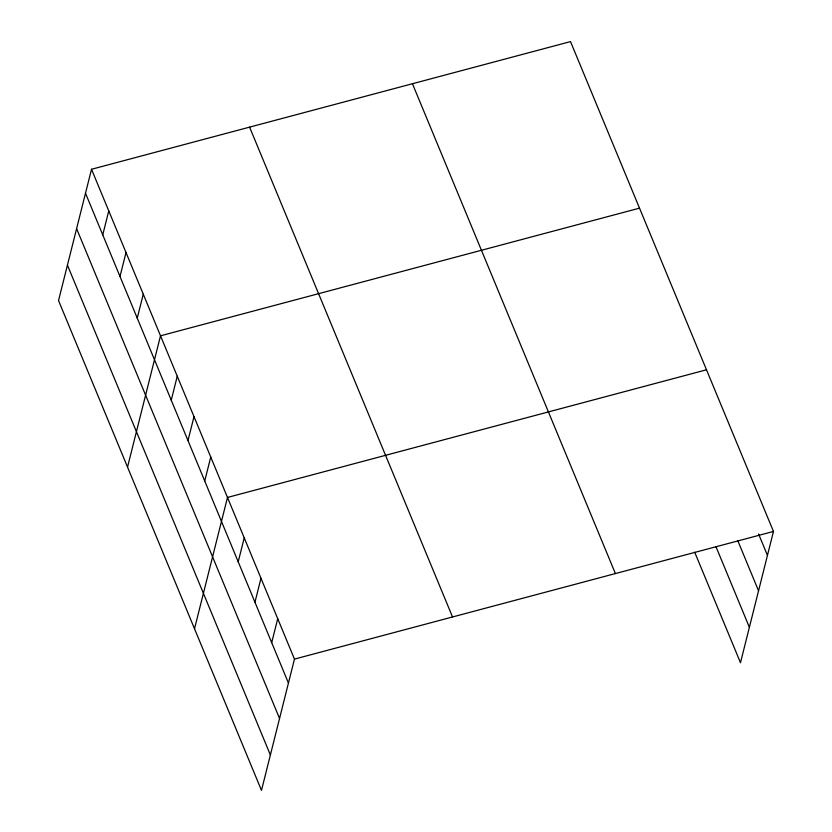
<?xml version="1.0" encoding="UTF-8"?>
<svg xmlns="http://www.w3.org/2000/svg" width="832" height="832" viewBox="0 0 832 832"><rect width="100%" height="100%" fill="white"/><g stroke="black" fill="none" stroke-linecap="round" stroke-linejoin="round"><path stroke-width="1.25" d="M91.52 169.27L58.531 300.56L261.487 790.4L294.466 659.1L91.52 169.27L570.513 41.6L773.469 531.44L740.48 662.73L694.689 552.198M102.752 234.863L108.763 210.902M119.995 276.494L126.017 252.543M137.249 318.136L143.27 294.174M127.535 467.106L160.514 335.806L639.517 208.146M171.246 400.182L177.258 376.22M187.99 440.596L194.002 416.634M204.734 481L210.746 457.049M194.511 628.753L227.49 497.453L706.493 369.793M238.212 561.829L244.234 537.867M254.956 602.243L260.978 578.282M271.7 642.647L277.722 618.696M294.466 659.1L773.469 531.44M758.586 533.998L767.447 555.391M737.87 540.894L758.545 590.814M715.894 546.489L749.382 627.307M412.443 83.73L615.399 573.57M249.59 127.14L452.535 616.97M85.498 193.222L288.444 683.062M76.596 228.644L279.552 718.484M67.434 265.138L270.379 754.978"/></g></svg>
